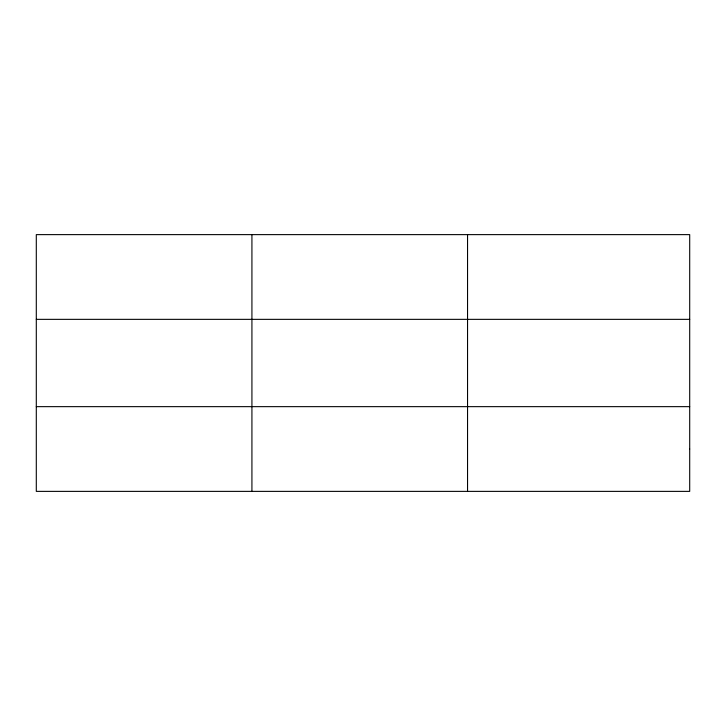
<?xml version="1.0" encoding="UTF-8"?>
<svg xmlns="http://www.w3.org/2000/svg" width="726" height="726" viewBox="0 0 726 726"><rect width="100%" height="100%" fill="white"/><g stroke="black" fill="none" stroke-linecap="round" stroke-linejoin="round"><path stroke-width="1.09" d="M251.922 234.625L251.922 491.375M467.544 234.625L467.544 491.375M36.3 319.349L689.7 319.349M36.3 406.651L689.7 406.651M689.7 449.013L689.7 491.375L36.3 491.375L36.3 234.625L689.7 234.625L689.7 449.013"/></g></svg>
